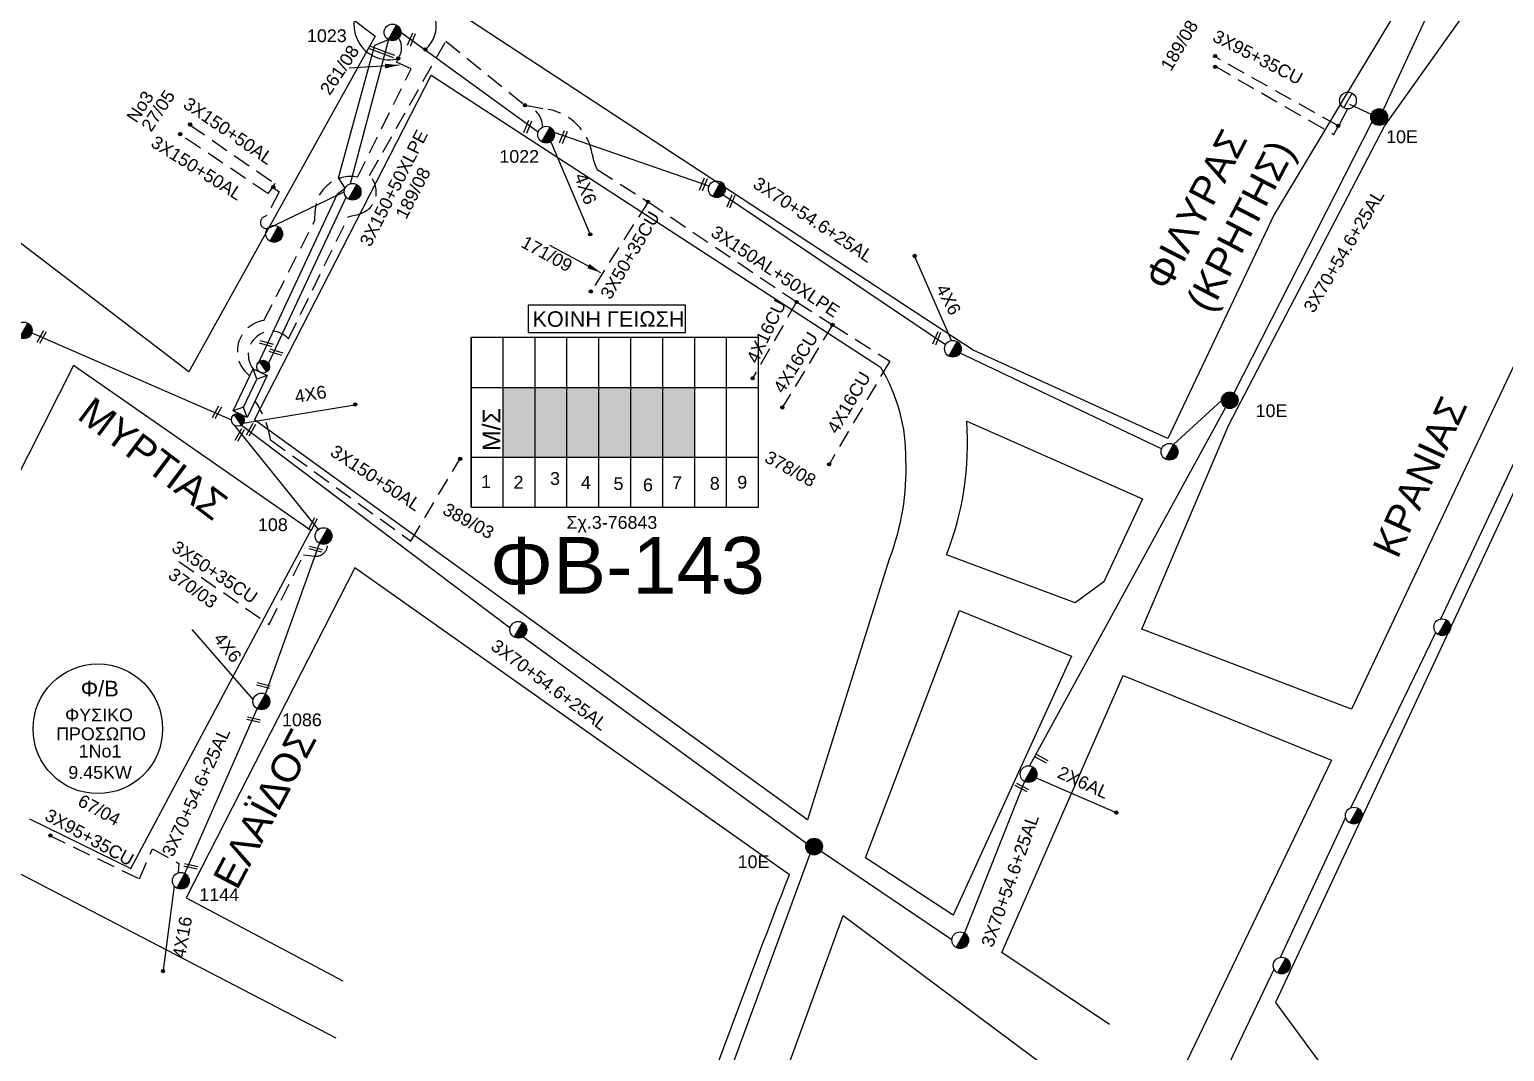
# Model space of a CAD drawing. Header units: millimetres. Extents: x 1451 to 4015, y 754 to 2365.
# Drawn here: x 1910.1 to 2117.9, y 1320.1 to 1464.1 of the extents above; entities that cross this region are included whole.
import ezdxf
from ezdxf.enums import TextEntityAlignment as Align

# ---------------------------------------------------------------- set-up
doc = ezdxf.new("R2010")
doc.units = ezdxf.units.MM
doc.linetypes.add('DASHED', pattern=[19.05, 12.7, -6.35])
for name, color, linetype in [('Ασφαλειοκιβώτια Χ.Τ 9 αναχωρήσεων', 7, 'Continuous'), ('Γυμνά εναέρια ΧΤ (3Φ)   3x50+35CU', 7, 'Continuous'), ('Γυμνά εναέρια ΧΤ (3Φ)   4x16CU', 7, 'Continuous'), ('Εναέρια παροχή ΧΤ 4x16', 7, 'SYN_LINE'), ('Επιγραφές - Σχήματα', 7, 'Continuous'), ('Καλώδια ΧΤ   2x6AL', 7, 'DASHED'), ('Καλώδια ΧΤ   3x150+50AL', 7, 'DASHED'), ('Καλώδια ΧΤ   3x150AL+50XLPE', 7, 'DASHED'), ('Καλώδια ΧΤ   3x95+35CU', 7, 'DASHED'), ('Μηχανική τομή', 7, 'Continuous'), ('Στύλος Ξύλινος', 7, 'Continuous'), ('Στύλος Ξύλινος @ 1', 7, 'Continuous'), ('Στύλος ΦΜ', 7, 'Continuous'), ('Στύλος ΦΜ @ 1', 7, 'Continuous'), ('Συνδέσεις', 7, 'Continuous'), ('Συνεστραμμένα ΧΤ   3x70+54.6+25AL', 7, 'SYN_LINE'), ('Υποσταθμός εναέριος 2 στύλων', 7, 'Continuous'), ('Υποσταθμός πόλεως', 7, 'Continuous'), ('Υπόβαθρο ΔΕΗ', 7, 'Continuous'), ('Υπόγεια καλώδια Παροχών ΧΤ   4x6', 7, 'DASHED')]:
    doc.layers.add(name, color=color, linetype=linetype)
doc.styles.add('ar', font='ARIAL.TTF')
doc.styles.get("Standard").update_dxf_attribs({"font": 'ARIAL.TTF'})
doc.linetypes.add('SYN_LINE', pattern='A,0.5,-0.0001,["/\\/\\/\\/",Standard,S=0.1,R=0,X=0,Y=-0.05],-0.25', length=0.7501)
doc.dimstyles.new('ISO-25', dxfattribs={"dimtxt": 2.5, "dimasz": 2.5, "dimexe": 1.25, "dimexo": 0.625, "dimtad": 1, "dimtxsty": 'Standard', "dimcen": 2.5, "dimadec": 0, "dimazin": 0, "dimtfac": 1, "dimtmove": 0, "dimatfit": 3, "dimfxl": 1, "dimarcsym": 0})

# ---------------------------------------------------------------- blocks, each defined once
blk = doc.blocks.new('ΥΠΑΡΧΩΝ ΤΣΙΜΕΝΤΕΝΙΟΣ ΣΤΥΛΟΣ')
at = {"layer": 'Στύλος ΦΜ'}
blk.add_hatch(color=7, dxfattribs=at).paths.add_polyline_path([(-1.29, -2.28, 0.574793), (2.62, 0, 0.268822), (1.3, 2.27)])
at = {"layer": 'Στύλος ΦΜ', "color": 7}
blk.add_line((-1.29, -2.28), (1.3, 2.27), dxfattribs=at)
blk.add_circle((0, 0), 2.62, dxfattribs=at)
at = {"layer": 'Στύλος ΦΜ', "flags": 4}
for tag, p in [('ΑΡΙΘΜΟΣ', (-4.68, 8.05)), ('ΤΥΠΟΣ', (-4.91, 3.03))]:
    blk.add_attdef(tag, p, '', height=4, dxfattribs=at)
blk = doc.blocks.new('ΥΠΑΡΧΩΝ ΞΥΛΙΝΟΣ ΣΤΥΛΟΣ')
at = {"layer": 'Στύλος Ξύλινος'}
h = blk.add_hatch(color=256, dxfattribs=at)
h.paths.add_polyline_path([(-2.62, 0, 0.270008), (-1.29, -2.28), (1.3, 2.27, 0.576266)])
h.paths.add_polyline_path([(-1.29, -2.28, 0.574793), (2.62, 0, 0.268822), (1.3, 2.27)])
blk.add_line((-1.29, -2.28), (1.3, 2.27), dxfattribs=at)
blk.add_circle((0, 0), 2.62, dxfattribs=at)
at = {"layer": 'Στύλος Ξύλινος', "flags": 4}
for tag, p in [('ΑΡΙΘΜΟΣ', (-4.91, 8.6)), ('ΤΥΠΟΣ', (-4.85, 3.39))]:
    blk.add_attdef(tag, p, '', height=4, dxfattribs=at)
blk = doc.blocks.new('ΥΠΟΣΤΑΘΜΟΣ ΕΝΑΕΡΙΟΣ ΕΠΙ 2 ΣΤΥΛΩΝ')
at = {"layer": 'Υποσταθμός εναέριος 2 στύλων', "linetype": 'Continuous'}
for points in [[(-11.97, -2.11, 0.574793), (-8.45, -0.07, 0.268822), (-9.64, 1.98)], [(9.68, -2.15, 0.574793), (13.19, -0.1, 0.268822), (12.01, 1.95)]]:
    blk.add_hatch(color=256, dxfattribs=at).paths.add_polyline_path(points)
for p, q in [((-11.97, -2.11), (-9.64, 1.98)), ((9.68, -2.15), (12.01, 1.95))]:
    blk.add_line(p, q, dxfattribs=at)
for centre in [(-10.81, -0.07), (10.84, -0.1)]:
    blk.add_circle(centre, 2.36, dxfattribs=at)
at = {"layer": 'Υποσταθμός πόλεως', "linetype": 'Continuous', "ltscale": 40}
blk.add_lwpolyline([(-8.57, 2.82), (8.57, 2.82), (8.57, -2.82), (-8.57, -2.82)], close=True, dxfattribs=at)
for points in [[(-5.75, 0), (-8.57, 2.82)], [(-8.57, -2.82), (-5.75, 0)], [(-5.75, 0), (5.75, 0)], [(5.75, 0), (8.57, 2.82)], [(8.57, -2.82), (5.75, 0)]]:
    blk.add_lwpolyline(points, dxfattribs=at)
at = {"layer": 'Υποσταθμός εναέριος 2 στύλων', "ltscale": 40, "flags": 1}
for tag, p in [('ΜΕΤΑΣΧΗΜΑΤΙΣΜΟΣ', (14.09, 2.51)), ('ΙΣΧΥΣ', (14.07, -0.28)), ('ΑΡΙΘΜΟΣ', (14.19, -3))]:
    blk.add_attdef(tag, p, '', height=1.8, dxfattribs=at)
blk = doc.blocks.new('ΑΣΦΑΛΕΙΟΚΙΒΩΤΙΟ ΥΠΟΣΤΑΘΜΟΥ 9 ΑΝΑΧΩΡΗΣΕΩΝ')
at = {"layer": 'Ασφαλειοκιβώτια Χ.Τ 9 αναχωρήσεων', "ltscale": 40}
for p, q in [((-23.8, 40.36), (24.02, 40.36)), ((-9.72, 40.36), (-9.72, -40.64)), ((9.94, 40.36), (9.94, -40.64)), ((-23.8, 31.36), (24.02, 31.36)), ((-23.8, 22.36), (24.02, 22.36)), ((-23.8, 13.36), (24.02, 13.36)), ((-23.8, 4.36), (24.02, 4.36)), ((-23.8, -4.64), (24.02, -4.64)), ((-23.8, -13.64), (24.02, -13.64)), ((-23.8, -22.64), (24.02, -22.64)), ((-23.8, -31.64), (24.02, -31.64))]:
    blk.add_line(p, q, dxfattribs=at)
at = {"layer": 'Ασφαλειοκιβώτια Χ.Τ 9 αναχωρήσεων'}
blk.add_lwpolyline([(-23.8, -40.64), (24.02, -40.64), (24.02, 40.36), (-23.8, 40.36)], close=True, dxfattribs=at)
for s, p in [('1', (-18.36, 37.57)), ('2', (-18.56, 28.41)), ('3', (-17.5, 18.11)), ('4', (-18.62, 9.41)), ('5', (-18.93, 0.23)), ('6', (-19.29, -8.07)), ('7', (-18.68, -16.29)), ('8', (-18.87, -26.9)), ('9', (-18.56, -34.64))]:
    blk.add_text(s, height=3.6, rotation=270, dxfattribs=at).set_placement(p)
at = {"layer": 'Ασφαλειοκιβώτια Χ.Τ 9 αναχωρήσεων', "ltscale": 40}
for tag, height, p in [('ΟΝΟΜΑ', 5, (-0.16, 44.31)), ('ΚΕΙΜΕΝΟ 1', 2, (17.06, 35.59)), ('ΚΕΙΜΕΝΟ 2', 2, (17.06, 26.88)), ('ΚΕΙΜΕΝΟ 3', 2, (17.06, 17.69)), ('ΚΕΙΜΕΝΟ 4', 2, (17.06, 8.71)), ('ΚΕΙΜΕΝΟ 5', 2, (17.06, -0.13)), ('ΚΕΙΜΕΝΟ 6', 2, (17.06, -9.05)), ('ΚΕΙΜΕΝΟ 7', 2, (17.06, -18.13)), ('ΚΕΙΜΕΝΟ 8', 2, (17.06, -26.85)), ('ΚΕΙΜΕΝΟ 9', 2, (17.06, -35.99)), ('ΣΧ', 2, (-0.1, -42.64))]:
    blk.add_attdef(tag, text='', height=height, dxfattribs=at).set_placement(p, align=Align.MIDDLE_CENTER)
blk = doc.blocks.new('ΜΗΧΑΝΙΚΗ ΤΟΜΗ')
at = {"layer": 'Μηχανική τομή', "ltscale": 40}
for p, q in [((-1.89, 0.78), (1.89, 0.78)), ((1.89, 0), (-1.89, 0))]:
    blk.add_line(p, q, dxfattribs=at)
blk = doc.blocks.new('_ΣΥΝΔΕΣΗ')
at = {"layer": 'Συνδέσεις', "linetype": 'SYN_LINE', "ltscale": 40}
blk.add_hatch(color=256, dxfattribs=at).paths.add_polyline_path([(0.5, -0.01, 1), (-0.5, -0.01, 1)])
at = {"layer": 'Συνδέσεις'}
blk.add_circle((0, -0.01), 0.5, dxfattribs=at)
blk = doc.blocks.new('ΠΡΟΒΛΕΠΟΜΕΝΟΣ ΤΣΙΜΕΝΤΕΝΙΟΣ ΣΤΥΛΟΣ')
at = {"layer": 'Στύλος ΦΜ', "color": 7}
blk.add_line((-1.29, -2.28), (1.3, 2.27), dxfattribs=at)
blk.add_circle((0, 0), 2.62, dxfattribs=at)
at = {"layer": 'Στύλος ΦΜ', "flags": 4}
for tag, p in [('ΑΡΙΘΜΟΣ', (-3.98, 8.33)), ('ΤΥΠΟΣ', (-4.12, 3.18))]:
    blk.add_attdef(tag, p, '', height=4, dxfattribs=at)

msp = doc.modelspace()

# ---------------------------------------------------------------- hatches: boundary and pattern name
at = {"layer": 'Ασφαλειοκιβώτια Χ.Τ 9 αναχωρήσεων', "ltscale": 20}
for color, points in [(2, [(1976.8, 1413.68), (1976.8, 1403.86), (1981.3, 1403.86), (1981.3, 1413.68)]), (85, [(1981.3, 1413.68), (1981.3, 1403.86), (1985.8, 1403.86), (1985.8, 1413.68)]), (27, [(1985.8, 1413.68), (1985.8, 1403.86), (1990.3, 1403.86), (1990.3, 1413.68)]), (173, [(1990.3, 1413.68), (1990.3, 1403.86), (1994.8, 1403.86), (1994.8, 1413.68)]), (1, [(1994.8, 1413.68), (1994.8, 1403.86), (1999.3, 1403.86), (1999.3, 1413.68)]), (151, [(1999.3, 1413.68), (1999.3, 1403.86), (2003.8, 1403.86), (2003.8, 1413.68)])]:
    msp.add_hatch(color=color, dxfattribs=at).paths.add_polyline_path(points)

# ---------------------------------------------------------------- linework, layer by layer
at = {"layer": 'Γυμνά εναέρια ΧΤ (3Φ)   3x50+35CU', "color": 151, "linetype": 'DASHED', "ltscale": 0.2}
msp.add_lwpolyline([(1941.6, 1416.3, -0.963907), (1946.57, 1420.55), (1955.03, 1437.79), (1956.38, 1438.08, 0.596385), (1957.98, 1443.53), (1968.75, 1462.48), (1979.89, 1453.45), (1983.13, 1452.87, -0.317901), (1989.36, 1446.55, 0.079907), (1990.08, 1444.38), (1997.23, 1439.84), (1989.17, 1427.22)], format="xyb", dxfattribs=at)
at = {"layer": 'Γυμνά εναέρια ΧΤ (3Φ)   3x50+35CU', "color": 2, "linetype": 'DASHED', "ltscale": 0.2}
msp.add_lwpolyline([(1931.13, 1389.14), (1943.84, 1380.29), (1948.7, 1390.11), (1950.28, 1389.93, 0.485501), (1952.04, 1391.7, -80.545665)], format="xyb", dxfattribs=at)
at = {"layer": 'Γυμνά εναέρια ΧΤ (3Φ)   3x50+35CU', "color": 151, "linetype": 'DASHED', "ltscale": 0.2}
msp.add_arc((1979.15, 1450.3), 3.24, 1.5261, 76.8112, dxfattribs=at)
at = {"layer": 'Γυμνά εναέρια ΧΤ (3Φ)   4x16CU', "color": 151, "linetype": 'DASHED', "ltscale": 0.2}
for points in [[(2018.16, 1425.74), (2011.96, 1414.98)], [(2023.21, 1422.51), (2016.14, 1410.87)], [(2031.28, 1417.4), (2022.74, 1402.85)]]:
    msp.add_lwpolyline(points, dxfattribs=at)
at = {"layer": 'Εναέρια παροχή ΧΤ 4x16', "color": 2, "ltscale": 15}
msp.add_lwpolyline([(1930.46, 1343.45), (1928.91, 1331.56)], dxfattribs=at)
at = {"layer": 'Επιγραφές - Σχήματα', "color": 190}
msp.add_lwpolyline([(1980.35, 1421.41), (2002.5, 1421.41), (2002.5, 1425.26), (1980.35, 1425.26)], close=True, dxfattribs=at)
at = {"layer": 'Επιγραφές - Σχήματα', "color": 202}
msp.add_circle((1919.7, 1365.59), 9.13, dxfattribs=at)
at = {"layer": 'Επιγραφές - Σχήματα', "ltscale": 0.2}
for centre, radius, start, end in [((1960.72, 1464.81), 4.94, 142.1609, 285.3566), ((1962.99, 1464.67), 4.4, 310.3361, 73.5049)]:
    msp.add_arc(centre, radius, start, end, dxfattribs=at)
at = {"layer": 'Καλώδια ΧΤ   2x6AL', "color": 2, "linetype": 'SYN_LINE', "ltscale": 15}
msp.add_lwpolyline([(2051.91, 1358.68), (2063.3, 1353.77)], dxfattribs=at)
at = {"layer": 'Καλώδια ΧΤ   3x150+50AL', "color": 85, "ltscale": 0.2}
msp.add_lwpolyline([(1944.37, 1441.89), (1943.66, 1441.03), (1931.27, 1449.35)], dxfattribs=at)
msp.add_lwpolyline([(1932.66, 1450.71), (1944.65, 1442.41), (1944.37, 1441.89), (1945.26, 1441.25), (1943.51, 1437.94), (1943.03, 1437.66, 0.866511), (1943.65, 1436.1, 1.737594)], format="xyb", dxfattribs=at)
at = {"layer": 'Καλώδια ΧΤ   3x150+50AL', "color": 2, "ltscale": 0.2}
msp.add_lwpolyline([(1941.83, 1411.76), (1942.32, 1410.98, -0.107065), (1944.02, 1406.29), (1963.79, 1392.05), (1970.72, 1403.58)], format="xyb", dxfattribs=at)
at = {"layer": 'Καλώδια ΧΤ   3x150AL+50XLPE', "color": 1, "ltscale": 0.2}
msp.add_lwpolyline([(1941.12, 1415.3, -0.669968), (1943.1, 1423.12), (1950.27, 1437.22), (1950.31, 1438.52, -0.462653), (1956.27, 1443.32), (1963.86, 1458.57), (1961.79, 1459.52), (1962.21, 1460.36, 0.257889), (1962.1, 1462.95)], format="xyb", dxfattribs=at)
at = {"layer": 'Καλώδια ΧΤ   3x150AL+50XLPE', "color": 151, "ltscale": 0.2}
msp.add_lwpolyline([(1997.23, 1439.84), (2018.16, 1425.74), (2023.21, 1422.51), (2031.28, 1417.4)], dxfattribs=at)
at = {"layer": 'Καλώδια ΧΤ   3x95+35CU', "color": 151, "ltscale": 0.2}
for points in [[(2095.8, 1452.94), (2094.5, 1450.53), (2077.04, 1460.32)], [(2077.04, 1458.99), (2093.85, 1449.33), (2094.5, 1450.53)]]:
    msp.add_lwpolyline(points, dxfattribs=at)
at = {"layer": 'Καλώδια ΧΤ   3x95+35CU', "color": 151, "linetype": 'SYN_LINE', "ltscale": 5}
msp.add_lwpolyline([(2100.46, 1451.54), (2096.12, 1453.55)], dxfattribs=at)
at = {"layer": 'Καλώδια ΧΤ   3x95+35CU', "color": 2, "ltscale": 0.2}
msp.add_lwpolyline([(1912.78, 1350.6), (1925.57, 1344.44), (1927.4, 1348.67), (1931.12, 1346.61), (1931.01, 1345.29)], dxfattribs=at)
at = {"layer": 'Συνεστραμμένα ΧΤ   3x70+54.6+25AL', "color": 151, "ltscale": 20}
for points in [[(2114.8, 1482.98), (2100.83, 1452.8)], [(2099.26, 1451.14), (2079.77, 1412.9)], [(2005.83, 1442.07), (1984, 1449.62)], [(2039.14, 1419.7), (2007.78, 1440.82)], [(2069.59, 1405.02), (2041.19, 1418.54)], [(2108.94, 1381.06), (2121.14, 1407.1)], [(2096.27, 1354.46), (2108.23, 1379.14)], [(2086.35, 1333.39), (2095.53, 1353.12)], [(2076.19, 1312.34), (2085.45, 1331.72)]]:
    msp.add_lwpolyline(points, dxfattribs=at)
at = {"layer": 'Συνεστραμμένα ΧΤ   3x70+54.6+25AL', "color": 85, "ltscale": 20}
for points in [[(1962.4, 1463.73), (1981.76, 1449.72)], [(1960.64, 1462.7), (1955.24, 1442.38)], [(1954.68, 1440.53), (1943.75, 1417.09)]]:
    msp.add_lwpolyline(points, dxfattribs=at)
at = {"layer": 'Συνεστραμμένα ΧΤ   3x70+54.6+25AL', "color": 27, "ltscale": 20}
for points in [[(1954.54, 1441.78), (1953.59, 1443.22), (1958.71, 1461.92), (1960.64, 1462.7)], [(1942.3, 1417.03), (1953.48, 1440.96), (1954.54, 1441.78)]]:
    msp.add_lwpolyline(points, dxfattribs=at)
at = {"layer": 'Συνεστραμμένα ΧΤ   3x70+54.6+25AL', "color": 85, "ltscale": 15}
msp.add_lwpolyline([(1943.65, 1436.1), (1954.42, 1441.27)], dxfattribs=at)
at = {"layer": 'Συνεστραμμένα ΧΤ   3x70+54.6+25AL', "color": 173, "ltscale": 20}
msp.add_lwpolyline([(1910.38, 1421.39), (1938.51, 1409.14)], dxfattribs=at)
at = {"layer": 'Συνεστραμμένα ΧΤ   3x70+54.6+25AL', "color": 151, "ltscale": 10}
msp.add_lwpolyline([(2078.01, 1411.87), (2071.28, 1405.64)], dxfattribs=at)
at = {"layer": 'Συνεστραμμένα ΧΤ   3x70+54.6+25AL', "color": 2, "ltscale": 20}
for points in [[(2078.61, 1410.86), (2050.96, 1360.37)], [(1938.87, 1408.41), (1950.75, 1393.65)], [(1939.94, 1408.39), (1977.8, 1379.83)], [(1943.33, 1370.46), (1950.92, 1391.72)], [(1979.62, 1378.57), (2019.56, 1349.49)], [(1931.97, 1345.19), (1942.16, 1368.42)], [(2050.27, 1358.17), (2041.81, 1336.82)], [(2021.62, 1348.36), (2040.04, 1335.88)]]:
    msp.add_lwpolyline(points, dxfattribs=at)
at = {"layer": 'Συνεστραμμένα ΧΤ   3x70+54.6+25AL', "color": 30, "ltscale": 20}
msp.add_lwpolyline([(2004.25, 1304.89), (2020.05, 1347.97)], dxfattribs=at)
at = {"layer": 'Υπόβαθρο ΔΕΗ'}
for points in [[(1849.64, 1550.89), (1909.9, 1500.5), (1958.76, 1463.21), (1932.54, 1415.88), (1865.26, 1467.27), (1868.56, 1475.68), (1828.44, 1504.62)], [(2066.81, 1379.61), (2079.06, 1408.43), (2101.01, 1450.5), (2120.65, 1478.12), (2141.58, 1464.07), (2096.36, 1368.37)]]:
    msp.add_lwpolyline(points, close=True, dxfattribs=at)
msp.add_lwpolyline([(2070.47, 1406.48), (2043.05, 1418.96), (1970.69, 1466.32), (2005.49, 1531.05, 0.143554), (2009.13, 1549.05, -0.026518), (2086.85, 1503.46, -0.060385), (2112.87, 1483.81), (2085.45, 1438.06)], format="xyb", close=True, dxfattribs=at)
for points in [[(2019.68, 1352.76), (1941.78, 1409.12), (1966.66, 1457.69), (2029.97, 1416.55, -0.141202), (2033.51, 1403.51, -0.102559), (2031.2, 1389.51), (2019.68, 1352.76)], [(2043.04, 1239.15), (2145.41, 1188), (2198.79, 1269.46, -0.055377), (2221.42, 1303.05, 0.056548), (2250.54, 1348.72, -0.017688), (2260.63, 1380.07, 0.032218), (2133.59, 1429.75), (2085.65, 1327.02), (2091.91, 1318.53), (2198.79, 1269.46)], [(2039.29, 1390.08, 0.111689), (2042.13, 1408.92), (2066.91, 1398), (2061.45, 1386.28), (2057.41, 1383.35), (2039.29, 1390.08)], [(1999.22, 1197.06, 0.053273), (2001.25, 1248.6), (1897.06, 1301.33), (1901.82, 1310.42), (1996.28, 1262.62, -0.162765), (2000.74, 1300.75, -0.009143), (2017.14, 1345), (1955.91, 1388.27), (1932.15, 1341.78), (1954.21, 1330.08)], [(2036.67, 1241.46), (2007.75, 1256.52, -0.087956), (2005.41, 1280.24, -0.047449), (2010.88, 1301.3), (2024.73, 1339.3), (2054.27, 1317.27)]]:
    msp.add_lwpolyline(points, format="xyb", dxfattribs=at)
for points in [[(1910.07, 1352.88), (1924.33, 1345.91), (1949.73, 1393.54), (1916.25, 1416.79), (1848.06, 1281.97), (1944.06, 1228.02), (1999.22, 1197.06)], [(2040.21, 1339.32), (2027.87, 1347.4), (2041.12, 1382.27), (2056.9, 1375.81), (2040.21, 1339.32)], [(2062.26, 1323.94), (2047.09, 1334.05), (2064.19, 1373.11), (2093.52, 1361.18), (2051.43, 1273.63), (2036.67, 1241.46)], [(1953.3, 1321.99), (1906.94, 1346.11)]]:
    msp.add_lwpolyline(points, dxfattribs=at)
at = {"layer": 'Υπόγεια καλώδια Παροχών ΧΤ   4x6', "color": 85, "linetype": 'SYN_LINE', "ltscale": 15}
msp.add_lwpolyline([(1983.51, 1448.32), (1989.08, 1435.26)], dxfattribs=at)
at = {"layer": 'Υπόγεια καλώδια Παροχών ΧΤ   4x6', "color": 151, "linetype": 'SYN_LINE', "ltscale": 15}
msp.add_lwpolyline([(2040, 1420.3), (2034.79, 1432.22)], dxfattribs=at)
at = {"layer": 'Υπόγεια καλώδια Παροχών ΧΤ   4x6', "color": 2, "linetype": 'SYN_LINE', "ltscale": 20}
msp.add_lwpolyline([(1940.19, 1408.66), (1955.92, 1411.26)], dxfattribs=at)
at = {"layer": 'Υπόγεια καλώδια Παροχών ΧΤ   4x6', "color": 2, "linetype": 'SYN_LINE', "ltscale": 15}
msp.add_lwpolyline([(1941.6, 1369.73), (1932.98, 1379.6)], dxfattribs=at)

# ---------------------------------------------------------------- block references
at = {"layer": 'Ασφαλειοκιβώτια Χ.Τ 9 αναχωρήσεων', "xscale": 0.5, "yscale": 0.5, "zscale": 0.5, "rotation": 90}
msp.add_blockref('ΑΣΦΑΛΕΙΟΚΙΒΩΤΙΟ ΥΠΟΣΤΑΘΜΟΥ 9 ΑΝΑΧΩΡΗΣΕΩΝ', (1992.48, 1408.71), dxfattribs=at)
at = {"layer": 'Μηχανική τομή'}
for p, xscale, yscale, zscale, rotation in [((1963.71, 1462.77), 0.5000000000001863, 0.5000000000001863, 0.5000000000001863, 247.7464554874511), ((1958.99, 1461.46), 0.5000000000002269, 0.5000000000002269, 0.5000000000002269, 159.5369081296107), ((1960.62, 1460.82), 0.5000000000002269, 0.5000000000002269, 0.5000000000002269, 159.5369081296107), ((1980.09, 1450.48), 0.5000000000001863, 0.5000000000001863, 0.5000000000001863, 247.7464554874511), ((1985.1, 1449.02), 0.5000000000001863, 0.5000000000001863, 0.5000000000001863, 247.7464554874511), ((2004.84, 1442.36), 0.5000000000001876, 0.5000000000001876, 0.5000000000001876, 247.7464554874507), ((2008.72, 1439.99), 0.5000000000001876, 0.5000000000001876, 0.5000000000001876, 247.7464554874507), ((1911.62, 1420.9), 0.5000000000002071, 0.5000000000002071, 0.5000000000002071, 240.8644679664353), ((1943.48, 1420.04), 0.500000000000177, 0.500000000000177, 0.500000000000177, 163.3952815870174), ((2037.73, 1420.69), 0.5000000000001849, 0.5000000000001849, 0.5000000000001849, 247.7464554874515), ((1944.85, 1418.85), 0.500000000000177, 0.500000000000177, 0.500000000000177, 163.3952815870174), ((1936.3, 1410.29), 0.5000000000002071, 0.5000000000002071, 0.5000000000002071, 240.8644679664353), ((1939.52, 1407.1), 0.5000000000002071, 0.5000000000002071, 0.5000000000002071, 240.8644679664353), ((1941.11, 1407.85), 0.5000000000002071, 0.5000000000002071, 0.5000000000002071, 240.8644679664353), ((1949.82, 1394.52), 0.5000000000002071, 0.5000000000002071, 0.5000000000002071, 240.8644679664353), ((1950.42, 1391.09), 0.5000000000001952, 0.5000000000001952, 0.5000000000001952, 166.1220387159595), ((1943.06, 1371.89), 0.5000000000001952, 0.5000000000001952, 0.5000000000001952, 166.1220387159595), ((1941.72, 1367.06), 0.5000000000001952, 0.5000000000001952, 0.5000000000001952, 166.1220387159595), ((2052.56, 1361.21), 0.5000000000002026, 0.5000000000002026, 0.5000000000002026, 331.8605292412319), ((2049.8, 1357.16), 0.5000000000002027, 0.5000000000002027, 0.5000000000002027, 331.8605292412319), ((1932.85, 1346.4), 0.5000000000001952, 0.5000000000001952, 0.5000000000001952, 166.1220387159595)]:
    msp.add_blockref('ΜΗΧΑΝΙΚΗ ΤΟΜΗ', p, dxfattribs=dict(at, xscale=xscale, yscale=yscale, zscale=zscale, rotation=rotation))
at = {"layer": 'Στύλος Ξύλινος @ 1', "ltscale": 40}
ref = msp.add_blockref('ΥΠΑΡΧΩΝ ΞΥΛΙΝΟΣ ΣΤΥΛΟΣ', (2100.25, 1451.78), dxfattribs=dict(at, xscale=0.4499999999998181, yscale=0.4499999999998181, zscale=0.4499999999998181))
ref.add_attrib('ΤΥΠΟΣ', '10E', (2101.23, 1448.11), dxfattribs={"layer": 'Στύλος Ξύλινος', "height": 1.8, "flags": 4})
ref = msp.add_blockref('ΥΠΑΡΧΩΝ ΞΥΛΙΝΟΣ ΣΤΥΛΟΣ', (2079.19, 1411.88), dxfattribs=dict(at, xscale=0.4499999999998181, yscale=0.4499999999998181, zscale=0.4499999999998181))
ref.add_attrib('ΤΥΠΟΣ', '10E', (2082.84, 1409.51), dxfattribs={"layer": 'Στύλος Ξύλινος', "height": 1.8, "flags": 4})
ref = msp.add_blockref('ΥΠΑΡΧΩΝ ΞΥΛΙΝΟΣ ΣΤΥΛΟΣ', (2020.63, 1348.99), dxfattribs=dict(at, xscale=0.4499999999998181, yscale=0.4499999999998181, zscale=0.4499999999998181))
ref.add_attrib('ΤΥΠΟΣ', '10E', (2009.86, 1345.96), dxfattribs={"layer": 'Στύλος Ξύλινος', "height": 1.8, "flags": 4})
at = {"layer": 'Στύλος ΦΜ @ 1', "ltscale": 40}
ref = msp.add_blockref('ΥΠΑΡΧΩΝ ΤΣΙΜΕΝΤΕΝΙΟΣ ΣΤΥΛΟΣ', (1961.22, 1463.72), dxfattribs=dict(at, xscale=0.4499999999998181, yscale=0.4499999999998181, zscale=0.4499999999998181))
ref.add_attrib('ΤΥΠΟΣ', '1023', (1949.17, 1462.35), dxfattribs={"layer": 'Στύλος ΦΜ', "height": 1.8, "flags": 4})
at = {"layer": 'Στύλος ΦΜ @ 1', "ltscale": 40, "xscale": 0.4499999999998181, "yscale": 0.4499999999998181, "zscale": 0.4499999999998181}
for name, p in [('ΠΡΟΒΛΕΠΟΜΕΝΟΣ ΤΣΙΜΕΝΤΕΝΙΟΣ ΣΤΥΛΟΣ', (2095.85, 1454.12)), ('ΥΠΑΡΧΩΝ ΤΣΙΜΕΝΤΕΝΙΟΣ ΣΤΥΛΟΣ', (1955.6, 1441.26)), ('ΥΠΑΡΧΩΝ ΤΣΙΜΕΝΤΕΝΙΟΣ ΣΤΥΛΟΣ', (2006.92, 1441.62)), ('ΥΠΑΡΧΩΝ ΤΣΙΜΕΝΤΕΝΙΟΣ ΣΤΥΛΟΣ', (1944.54, 1435.33)), ('ΥΠΑΡΧΩΝ ΤΣΙΜΕΝΤΕΝΙΟΣ ΣΤΥΛΟΣ', (1909.25, 1421.72)), ('ΥΠΑΡΧΩΝ ΤΣΙΜΕΝΤΕΝΙΟΣ ΣΤΥΛΟΣ', (2040.18, 1419.14)), ('ΥΠΑΡΧΩΝ ΤΣΙΜΕΝΤΕΝΙΟΣ ΣΤΥΛΟΣ', (2070.7, 1404.62)), ('ΥΠΑΡΧΩΝ ΤΣΙΜΕΝΤΕΝΙΟΣ ΣΤΥΛΟΣ', (1978.95, 1379.54)), ('ΥΠΑΡΧΩΝ ΤΣΙΜΕΝΤΕΝΙΟΣ ΣΤΥΛΟΣ', (2109.13, 1379.9)), ('ΥΠΑΡΧΩΝ ΤΣΙΜΕΝΤΕΝΙΟΣ ΣΤΥΛΟΣ', (2050.85, 1359.2)), ('ΥΠΑΡΧΩΝ ΤΣΙΜΕΝΤΕΝΙΟΣ ΣΤΥΛΟΣ', (2096.68, 1353.36)), ('ΥΠΑΡΧΩΝ ΤΣΙΜΕΝΤΕΝΙΟΣ ΣΤΥΛΟΣ', (2041.22, 1335.8)), ('ΥΠΑΡΧΩΝ ΤΣΙΜΕΝΤΕΝΙΟΣ ΣΤΥΛΟΣ', (2086.51, 1332.23))]:
    msp.add_blockref(name, p, dxfattribs=at)
at = {"layer": 'Στύλος ΦΜ @ 1', "ltscale": 40}
ref = msp.add_blockref('ΥΠΑΡΧΩΝ ΤΣΙΜΕΝΤΕΝΙΟΣ ΣΤΥΛΟΣ', (1982.86, 1449.31), dxfattribs=dict(at, xscale=0.4499999999998181, yscale=0.4499999999998181, zscale=0.4499999999998181))
ref.add_attrib('ΤΥΠΟΣ', '1022', (1976.28, 1445.34), dxfattribs={"layer": 'Στύλος ΦΜ', "height": 1.8, "flags": 4})
ref = msp.add_blockref('ΥΠΑΡΧΩΝ ΤΣΙΜΕΝΤΕΝΙΟΣ ΣΤΥΛΟΣ', (1951.5, 1392.75), dxfattribs=dict(at, xscale=0.4499999999998181, yscale=0.4499999999998181, zscale=0.4499999999998181))
ref.add_attrib('ΤΥΠΟΣ', '108', (1942.26, 1393.45), dxfattribs={"layer": 'Στύλος ΦΜ', "height": 1.8, "flags": 4})
ref = msp.add_blockref('ΥΠΑΡΧΩΝ ΤΣΙΜΕΝΤΕΝΙΟΣ ΣΤΥΛΟΣ', (1942.74, 1369.44), dxfattribs=dict(at, xscale=0.4499999999998181, yscale=0.4499999999998181, zscale=0.4499999999998181))
ref.add_attrib('ΑΡΙΘΜΟΣ', '1086', (1945.66, 1365.95), dxfattribs={"layer": 'Στύλος ΦΜ', "height": 1.8, "flags": 4})
ref = msp.add_blockref('ΥΠΑΡΧΩΝ ΤΣΙΜΕΝΤΕΝΙΟΣ ΣΤΥΛΟΣ', (1931.39, 1344.17), dxfattribs=dict(at, xscale=0.4499999999998181, yscale=0.4499999999998181, zscale=0.4499999999998181))
ref.add_attrib('ΑΡΙΘΜΟΣ', '1144', (1934, 1341.32), dxfattribs={"layer": 'Στύλος ΦΜ', "height": 1.8, "flags": 4})
at = {"layer": 'Συνδέσεις', "xscale": 0.4499999999998181, "yscale": 0.4499999999998181, "zscale": 0.4499999999998181}
for p in [(1965.84, 1461.32), (1962.03, 1460.05), (2077.14, 1460.39), (2077.14, 1458.86), (1979.89, 1453.46), (1932.7, 1450.75), (2094.47, 1450.55), (1931.31, 1449.39), (1944.41, 1441.93), (1997.23, 1439.85), (1989.08, 1435.26), (2034.79, 1432.23), (1989.17, 1427.22), (2018.16, 1425.74), (2023.21, 1422.51), (2011.96, 1414.98), (1955.96, 1411.3), (2016.14, 1410.88), (1970.76, 1403.62), (2022.74, 1402.86), (2063.22, 1353.79), (1913, 1350.56), (1928.88, 1331.45)]:
    msp.add_blockref('_ΣΥΝΔΕΣΗ', p, dxfattribs=at)
at = {"layer": 'Υποσταθμός εναέριος 2 στύλων', "xscale": 0.3832331424687362, "yscale": 0.3832331424687362, "zscale": 0.3832331424687362, "rotation": 64.5816779557369}
msp.add_blockref('ΥΠΟΣΤΑΘΜΟΣ ΕΝΑΕΡΙΟΣ ΕΠΙ 2 ΣΤΥΛΩΝ', (1941.17, 1412.88), dxfattribs=at)

# ---------------------------------------------------------------- texts
at = {"layer": 'Γυμνά εναέρια ΧΤ (3Φ)   3x50+35CU', "ltscale": 20}
for rotation, p in [(59.2991, (1994.68, 1432.33)), (326.4584, (1936.18, 1387.68))]:
    msp.add_text('3X50+35CU', height=1.8, rotation=rotation, dxfattribs=at).set_placement(p, align=Align.MIDDLE)
at = {"layer": 'Γυμνά εναέρια ΧΤ (3Φ)   4x16CU', "ltscale": 20}
for rotation, p in [(64.3022, (2013.88, 1421.61)), (58.1771, (2018.02, 1417.21)), (59.6184, (2025.51, 1411.57))]:
    msp.add_text('4X16CU', height=1.8, rotation=rotation, dxfattribs=at).set_placement(p, align=Align.MIDDLE)
at = {"layer": 'Εναέρια παροχή ΧΤ 4x16', "ltscale": 20}
msp.add_text('4X16', height=1.8, rotation=79.8151, dxfattribs=at).set_placement((1931.6, 1336.23), align=Align.MIDDLE)
at = {"layer": 'Επιγραφές - Σχήματα', "color": 1, "style": 'ar'}
for s, height, p in [('Φ/Β', 2.2, (1919.97, 1371.3)), ('ΦΥΣΙΚΟ ', 1.8, (1920.21, 1367.54)), ('1No1', 1.8, (1920.01, 1362.43)), ('9.45KW', 1.8, (1920.01, 1359.44))]:
    msp.add_text(s, height=height, dxfattribs=at).set_placement(p, align=Align.MIDDLE)
at = {"layer": 'Επιγραφές - Σχήματα', "ltscale": 20, "attachment_point": 1}
for s, insert, char_height, width, rotation in [('189/08', (2069.35, 1459.05), 1.8, 33.3738, 59.151), ('261/08', (1950.87, 1455.73), 1.8, 33.3738, 56.3726), ('Νο3', (1923.63, 1451.84), 1.8, 33.3738, 56.3726), ('27/05', (1925.7, 1450.57), 1.8, 33.3738, 56.3726), ('ΦΙΛΥΡΑΣ\\P(ΚΡΗΤΗΣ)', (2066.99, 1428.88), 4, 33.3738, 62.5638), ('189/08', (1961.55, 1438.07), 1.8, 33.3738, 62.9536), ('171/09', (1980.03, 1435.15), 1.8, 33.3738, 331.2725), ('ΜΥΡΤΙΑΣ', (1919.02, 1412.58), 4, 33.3738, 322.9305), ('ΚΡΑΝΙΑΣ', (2099.2, 1391.04), 4, 33.3738, 65.5772), ('Μ/Σ', (1973.93, 1404.73), 2.5, 7.0179, 90), ('378/08', (2014.36, 1404.87), 1.8, 33.3738, 331.2725), ('389/03', (1969, 1397.52), 1.8, 33.3738, 331.2725), ('370/03', (1930.5, 1388.4), 1.8, 33.3738, 324.3624), ('ΕΛΑΪΔΟΣ', (1935.77, 1344.57), 4, 33.3738, 62.2296), ('67/04', (1917.57, 1356.45), 1.8, 33.3738, 331.2725)]:
    msp.add_mtext(s, dxfattribs=dict(at, insert=insert, char_height=char_height, width=width, rotation=rotation))
at = {"layer": 'Επιγραφές - Σχήματα', "color": 190, "insert": (1980.94, 1424.42), "char_height": 2.1832, "width": 21.9136, "attachment_point": 1}
msp.add_mtext('KOINH ΓΕΙΩΣΗ', dxfattribs=at)
at = {"layer": 'Επιγραφές - Σχήματα', "ltscale": 20, "attachment_point": 1}
for s, insert, char_height, width in [('Σχ.3-76843', (1985.73, 1395.57), 1.8, 11.152), ('ΦΒ-143', (1974.94, 1392.62), 8, 32.9584)]:
    msp.add_mtext(s, dxfattribs=dict(at, insert=insert, char_height=char_height, width=width))
at = {"layer": 'Επιγραφές - Σχήματα', "color": 1, "insert": (1913.82, 1365.78), "char_height": 1.8, "width": 12.958, "attachment_point": 1}
msp.add_mtext('ΠΡΟΣΩΠΟ', dxfattribs=at)
at = {"layer": 'Καλώδια ΧΤ   2x6AL', "ltscale": 0.2}
msp.add_text('2X6AL', height=1.8, rotation=335.6265, dxfattribs=at).set_placement((2058.56, 1358.04), align=Align.MIDDLE)
at = {"layer": 'Καλώδια ΧΤ   3x150+50AL', "ltscale": 0.2}
for rotation, p in [(325.5861, (1938.11, 1449.84)), (327.7743, (1933.66, 1444.62)), (326.5484, (1958.87, 1400.94))]:
    msp.add_text('3X150+50AL', height=1.8, rotation=rotation, dxfattribs=at).set_placement(p, align=Align.MIDDLE)
at = {"layer": 'Καλώδια ΧΤ   3x150AL+50XLPE', "ltscale": 0.2}
msp.add_text('3X150AL+50XLPE', height=1.8, rotation=326.3353, dxfattribs=at).set_placement((2015.17, 1430.04), align=Align.MIDDLE)
at = {"layer": 'Καλώδια ΧΤ   3x150AL+50XLPE', "ltscale": 20, "insert": (1956.5, 1434.2), "char_height": 1.8, "width": 33.3738, "attachment_point": 1, "rotation": 62.9536}
msp.add_mtext('3Χ150+50XLPE', dxfattribs=at)
at = {"layer": 'Καλώδια ΧΤ   3x95+35CU', "ltscale": 0.2}
for rotation, p in [(332.7407, (2083.16, 1460.22)), (331.0718, (1918.52, 1350.3))]:
    msp.add_text('3X95+35CU', height=1.8, rotation=rotation, dxfattribs=at).set_placement(p, align=Align.MIDDLE)
at = {"layer": 'Συνεστραμμένα ΧΤ   3x70+54.6+25AL', "ltscale": 20}
for rotation, p in [(326.5374, (2020.52, 1437.33)), (59.1385, (2095.27, 1432.92)), (323.4434, (1983.32, 1371.79)), (65.442, (1933.53, 1356.67)), (70.4806, (2048.22, 1344.2))]:
    msp.add_text('3X70+54.6+25AL', height=1.8, rotation=rotation, dxfattribs=at).set_placement(p, align=Align.MIDDLE)
at = {"layer": 'Υπόγεια καλώδια Παροχών ΧΤ   4x6', "ltscale": 0.2}
for rotation, p in [(290.2902, (1988.42, 1441.69)), (298.0017, (2039.58, 1426.08)), (9.3516, (1949.67, 1412.75)), (308.0989, (1938, 1377.05))]:
    msp.add_text('4X6', height=1.8, rotation=rotation, dxfattribs=at).set_placement(p, align=Align.MIDDLE)

# ---------------------------------------------------------------- leaders
at = {"layer": 'Επιγραφές - Σχήματα', "ltscale": 40}
for points in [[(1962.16, 1459.1), (1955.1, 1458.66)], [(1990.59, 1429.85), (1983.41, 1433.69)]]:
    msp.add_leader(points, dimstyle='ISO-25', override={"dimasz": 2, "dimtad": 0}, dxfattribs=at)

doc.saveas('drawing.dxf')
